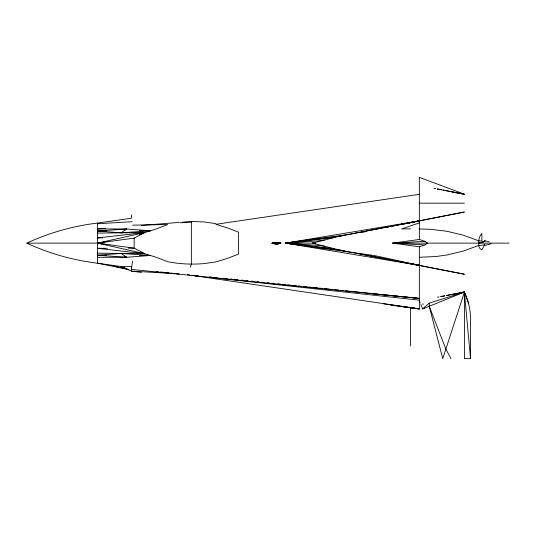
<?xml version="1.0" encoding="UTF-8"?>
<svg xmlns="http://www.w3.org/2000/svg" width="536" height="536" viewBox="0 0 536 536"><rect width="100%" height="100%" fill="white"/><g stroke="black" fill="none" stroke-linecap="round" stroke-linejoin="round"><path stroke-width="0.8" d="M131.488 271.25L131.575 269.588M131.655 268.027L131.742 266.466L120.533 266.466L131.488 271.142L141.424 272.449M132.6 261.106L131.266 269.38L419.346 298.418L371.093 293.674M190.354 267.317L191.352 264.094L191.352 221.428L182.22 222.159M446.381 295.57L464.404 292.087L464.404 358.644L470.541 358.644L470.541 319.288A63.342 63.342 0 0 0 468.987 305.346L468.43 303.075A63.342 63.342 0 0 0 464.404 292.087L429.229 303.148L422.629 308.904L420.84 304.475M279.973 243.384L279.45 243.491M121.136 232.825L126.757 228.986L150.422 230.788L121.136 232.825L97.472 231.023L126.757 228.986L124.647 229.649M424.901 244.952L427.674 243.13L424.901 241.307L419.346 239.471L392.714 243.13L419.346 246.788L424.901 244.952L392.714 243.13L424.901 241.307M481.891 242.024L484.993 240.919L483.438 241.984L478.795 243.13L480.343 242.58M481.891 242.54L484.993 240.919M131.488 215.01L131.488 218.239L97.472 223.07A233.696 233.696 0 0 0 26.8 243.13L97.472 243.13L134.147 238.098L144.8 232.544L156.043 229.026L167.728 224.544L132.6 225.154M139.474 234.755L144.8 232.544L97.472 233.1M424.177 308.274L422.629 308.904L464.404 292.087L468.464 303.209M280.348 242.962L272.067 243.13L276.469 243.981L277.97 243.887L277.963 242.473L272.777 242.902L272.77 243.384L273.487 243.599L273.501 242.721L272.067 243.13L274.224 243.766L274.231 242.574L272.067 243.13L280.174 243.384L280.167 242.902L277.963 242.473L272.067 243.13L280.71 243.197M491.09 243.826L484.993 245.421M272.067 243.13L279.805 242.815L279.444 242.828M419.346 222.902L401.611 228.912L410.502 228.832M407.916 223.257L419.346 220.879L285.514 243.13L312.388 243.13L339.007 236.343L464.404 212.028L401.337 224.41M279.089 243.679L273.487 243.545L279.45 243.599L279.444 242.721L272.777 242.935L274.231 242.721L272.77 243.264L274.224 243.619L273.494 243.156L280.884 243.13L277.97 243.793L278.345 243.826M419.346 194.32L215.827 224.309L227.398 227.88L238.48 232.128L238.48 254.131L227.398 258.379L215.827 261.95L203.915 263.585A125.163 120.895 0 0 1 167.728 261.715L156.043 257.233L144.8 253.716L97.472 243.13L144.8 232.544L97.472 237.937L102.477 237.803M278.713 243.619L277.97 243.532L278.713 243.317L277.97 242.821L279.075 242.647M279.444 242.721L278.713 242.868L280.529 243.257M406.248 262.814L464.404 274.231L339.007 249.917L312.388 243.13L315.65 242.453M324.494 239.974L321.225 240.631L285.514 243.13L419.346 265.38L374.811 255.618L285.514 243.13L320.307 238.185M407.903 223.184L419.346 220.879L384.915 227.505M334.196 237.569L285.514 243.13L339.007 249.917L344.748 251.022M437.369 297.245L439.004 296.924M444.739 295.798L440.646 296.602L444.739 295.885M446.381 295.477L464.404 291.939L459.486 292.837M419.346 220.879L347.944 234.56L285.514 243.13L334.196 248.691M280.884 243.13L280.355 243.324M344.748 235.237L339.007 236.343L285.514 243.13L321.225 245.629L324.494 246.285M106.436 244.637L97.472 243.13L107.254 241.488M361.726 232.289L365.867 231.699M278.338 242.52L277.219 242.507L277.963 242.647L277.219 243.183L277.97 243.351L277.219 243.565L277.97 243.706L277.219 243.86L277.97 243.887M105.78 228.282L97.472 228.946L126.757 228.986M141.511 225.422L178.897 222.427M121.136 253.434L126.757 257.273L97.472 255.237L121.136 253.434L150.422 255.471L126.757 257.273L97.472 257.314M97.472 223.753L132.044 221.696M179.707 222.795L191.352 222.165M279.444 242.942L280.167 242.902L278.713 243.17L280.174 243.384M97.472 231.023L106.45 230.916M419.346 257.273L435.976 256.523L446.964 254.982L463.158 251.109L478.795 245.421L483.438 245.113L484.993 244.275L481.891 249.783A4.569 4.529 -69 0 1 478.795 245.421L478.795 240.845A10.908 10.881 22.2 0 1 481.891 233.522L481.891 240.919L478.795 240.845L463.158 235.15L446.964 231.277L430.442 229.274L419.346 228.986M97.472 243.13L134.147 248.161L144.8 253.716L97.472 248.322L107.475 248.275M128.312 248.188L134.147 248.161L134.147 238.098M139.541 255.491L150.422 255.471M419.346 203.171L464.404 203.171M392.714 243.13L509.2 243.13M139.541 230.768L150.422 230.788M97.472 253.16L144.8 253.716L141.759 252.449M97.472 255.237L106.45 255.344M97.472 248.322L102.477 248.456M191.821 221.428L203.915 221.944L215.827 223.606M131.488 271.142L174.093 273.548M175.761 273.648L179.104 273.836M273.755 284.1L275.417 284.268M292.89 285.983L295.383 286.231M297.882 286.472L299.544 286.639M316.186 288.274L317.848 288.435M327 289.34L328.662 289.5M209.603 276.824L211.271 276.998M214.601 277.34L216.263 277.514M225.422 278.452L227.083 278.626M230.413 278.968L232.075 279.142M235.405 279.484L237.904 279.738M241.234 280.08L242.895 280.254M246.225 280.596L247.893 280.77M251.223 281.112L252.885 281.279M257.046 281.708L258.714 281.882M262.044 282.224L263.705 282.398M267.035 282.74L269.534 282.995M272.027 283.249L274.526 283.51M277.856 283.852L280.355 284.107M282.847 284.368L285.346 284.623M287.845 284.877L291.169 285.226M292.837 285.393L296.167 285.735M298.659 285.996L301.158 286.251M303.657 286.505L306.987 286.854M308.649 287.021L311.979 287.363M313.647 287.537L317.808 287.966M319.469 288.134L322.799 288.475M324.461 288.649L332.789 289.507M334.451 289.681L338.611 290.103M340.28 290.278L343.61 290.619M345.271 290.793L419.346 298.418M156.338 271.497L158.227 271.705M160.72 271.98L163.212 272.255M165.711 272.523L168.82 272.858M170.696 273.065L174.026 273.427M175.48 273.581L178.186 273.883M193.985 275.605L198.977 276.154M200.451 276.308L202.3 276.516M210.615 277.42L419.346 300.187M390.637 305.138L419.346 308.904L419.346 246.788M401.926 306.552L419.346 308.904L191.54 275.29M484.993 240.845L489.294 241.796M122.101 266.687L97.472 263.189A233.696 233.696 0 0 1 26.8 243.13M383.776 303.852L419.346 308.904M187.412 274.68L189.891 275.042M452.116 191.962L464.404 194.173L419.346 177.356L419.346 239.471M359.502 253.863L419.346 265.38L410.368 263.511M437.369 188.953L441.463 189.744M443.105 190.059L464.404 194.173M395.602 260.731L404.613 262.493M434.093 188.37L435.728 188.692M437.369 189.014L464.404 194.32M409.538 263.404L419.346 265.38M312.388 243.13L315.65 243.806M278.707 242.721L277.963 242.56L278.707 242.574L278.72 243.766M113.672 266.131L129.062 269.568L97.472 263.189L97.472 223.07M272.77 243.264L273.487 243.491M279.45 243.378L279.765 243.384M124.647 256.617L126.757 257.273M120.533 266.466L125.23 268.027M451.004 358.644L445.858 349.103L429.229 306.244L429.229 303.148M419.346 300.79L420.244 303.001M429.229 306.244L442.756 358.644L464.404 292.087L470.541 358.644M423.018 303.664L423.018 304.776M410.509 307.597L410.509 346.048M276.469 242.386L276.469 243.981L275.712 243.86L276.469 243.78L275.718 243.565L276.469 243.384L275.718 243.183L276.469 242.587L275.718 242.507L276.469 242.386M275.718 242.406L275.712 243.954L274.968 243.793L275.712 243.759L274.968 243.532L275.718 243.378L274.968 243.177L275.718 242.6L274.975 242.56L275.718 242.406M274.975 242.473L274.961 243.887L274.224 243.692L274.968 243.706L274.224 243.465L274.968 243.351L274.224 243.17L274.968 243.002L274.231 242.868L274.975 242.473M277.219 243.378L276.469 243.88L277.219 243.954L277.219 242.406L276.469 242.486L277.219 242.6L276.469 243.183L277.219 243.378"/></g></svg>
